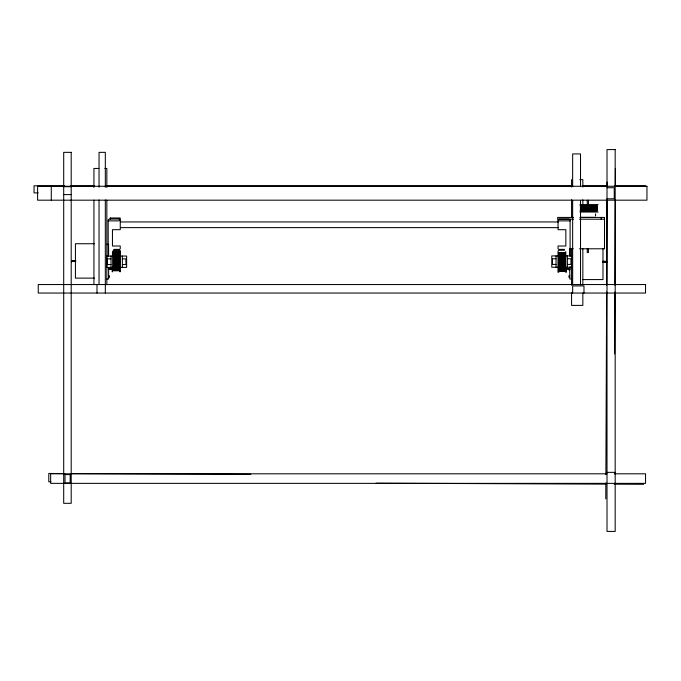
<?xml version="1.0" encoding="UTF-8"?>
<svg xmlns="http://www.w3.org/2000/svg" width="681" height="681" viewBox="0 0 681 681"><rect width="100%" height="100%" fill="white"/><g stroke="black" fill="none" stroke-linecap="round" stroke-linejoin="round"><path stroke-width="1.02" d="M605.775 498.884L605.843 482.974M605.877 474.751L606.643 292.013M606.677 285.118L607.035 200.018M607.094 186.228L607.111 182.023M614.602 353.865L614.866 292.013M614.892 285.118L615.249 199.729M615.309 186.262L615.386 168.386M595.577 213.834L595.577 215.928M557.969 272.255L558.037 251.119L558.888 250.267L564.421 250.267L564.421 249.382L558.718 249.382L558.037 248.701L558.037 246.011L565.843 246.011L565.843 229.693L558.037 229.693L558.037 220.116L559.101 219.052L568.873 219.052L570.099 219.759M566.388 269.063L567.239 268.45M119.192 219.052L120.256 220.116L118.971 220.874L108.194 220.874M108.27 269.208L112.45 269.063M559.033 253.979L564.711 253.707M559.033 254.481L564.711 254.473L559.033 254.456M564.711 254.779L559.033 254.788L564.711 254.796M564.711 258.082L559.033 258.09L564.711 258.108M113.701 265.224L119.371 265.207L113.701 265.198M113.701 268.527L119.371 268.51L113.701 268.51M113.701 268.833L119.371 268.825M113.701 269.974L119.371 270.161M98.898 168.454L93.927 168.454L93.927 187.462M104.857 168.454L106.84 168.454L106.84 187.462M579.778 179.648L582.851 179.648L582.851 187.088M64.644 185.802L34.05 185.802L34.05 192.893L38.272 192.893M70.815 185.802L94.182 185.802M106.84 185.802L572.219 185.802M582.842 185.802L607.282 185.802M614.722 185.802L645.537 185.802M63.699 186.705L71.199 186.705M607.009 187.726L614.253 187.726L614.253 198.801L607.009 198.801M63.699 194.596L71.199 194.596M579.914 204.589L598.139 204.589M580.084 205.653L597.058 205.653L596.999 210.974L580.084 210.974M579.914 212.038L598.139 212.038M580.289 217.367L595.577 217.367M573.581 217.435L557.671 217.435L557.671 219.205L573.581 219.205M579.948 217.435L604.498 217.435L604.498 248.778L579.48 248.778M579.48 219.205L604.498 219.205M570.099 220.874L559.322 220.874L558.037 220.133M120.622 221.946L558.394 221.946M120.622 227.624L558.394 227.624M94.438 243.73L75.421 243.73L75.421 278.12L94.438 278.12M106.84 244.292L108.611 244.292L108.611 246.062M570.099 248.778L573.223 248.778M113.863 250.267L119.405 250.267L120.256 251.119L120.256 253.102M120.256 251.332L113.863 251.332L113.863 249.382L119.575 249.382L120.256 248.701L120.256 246.011L112.45 246.011L112.45 229.693L120.256 229.693L120.256 220.116M119.371 252.157L113.701 252.115L113.701 270.663L119.371 270.697L119.371 252.106M113.701 252.285L119.371 252.285M113.701 252.404L119.371 252.404M559.033 252.608L564.711 252.608L564.711 271.191L559.033 271.191L559.033 252.642L564.711 252.779M113.701 252.651L119.371 252.651M113.701 252.855L119.371 252.855M559.033 252.889L564.711 252.889L559.033 253.153M113.701 253.221L119.371 253.221M113.701 253.494L119.371 253.494M113.701 253.97L119.371 253.97M113.701 254.311L119.371 254.311M113.701 254.881L119.371 254.881M113.701 255.281L119.371 255.281M113.701 255.945L119.371 255.945M558.105 255.903L551.78 255.903L551.78 267.258L558.105 267.258M565.324 255.903L571.648 255.903M113.08 256.047L106.764 256.047L106.764 267.395L113.08 267.395M120.307 256.047L126.632 256.047L126.632 267.395L120.307 267.395M113.701 256.397L119.371 256.397M113.701 257.129L119.371 257.129M113.701 257.622L119.371 257.622M113.701 258.405L119.371 258.405M556.037 258.746L552.495 258.746L552.495 264.424L556.037 264.424M567.392 258.746L570.942 258.746L570.942 264.424L567.392 264.424M111.02 258.882L107.47 258.882L107.47 264.56L111.02 264.56M113.701 258.925L119.371 258.925M122.367 258.882L125.917 258.882L125.917 264.56L122.367 264.56M113.701 259.75L119.371 259.75M113.701 260.295L119.371 260.295M75.787 260.917L71.65 260.917L71.65 262.049M71.65 261.01L75.787 261.01M113.701 261.138L119.371 261.138M602.583 261.257L606.762 261.257L606.762 262.449L602.625 262.381M559.033 262.168L564.711 262.168M602.625 262.296L606.762 262.296M559.033 263.011L564.711 263.011M559.033 263.547L564.711 263.547M559.033 264.373L564.711 264.373M559.033 264.9L564.711 264.9M559.033 265.684L564.711 265.684M559.033 266.177L564.711 266.177M559.033 266.909L564.711 266.909M565.324 267.258L571.648 267.258M559.033 267.361L564.711 267.361M559.033 268.016L564.711 268.016M108.611 268.408L109.505 268.408M559.033 268.416L564.711 268.416M568.907 268.374L569.801 268.374M113.701 268.85L119.371 268.85M559.033 268.995L564.711 268.995M565.843 269.063L568.431 269.063L570.099 268.101L570.099 266.586M119.371 269.574L113.701 269.582L119.371 269.599M559.033 269.335L564.711 269.335M559.033 269.812L564.711 269.812M559.033 270.085L564.711 270.085M559.033 270.451L564.711 270.451M113.701 270.655L119.371 270.536M559.033 270.655L564.711 270.655M559.867 270.893L565.187 270.893M559.033 271.021L565.187 270.978M559.033 271.149L565.187 271.123M569.801 275.822L568.907 275.822L568.907 277.244L569.801 277.244M108.611 275.856L109.505 275.856L109.505 277.278L108.611 277.278M106.84 279.048L108.611 279.048L108.611 268.195M571.572 279.014L569.801 279.014L569.801 268.152M582.919 279.576L602.983 279.576L602.983 248.31M607.009 472.359L615.181 472.359M607.009 473.806L50.658 473.806L50.658 483.365L645.537 483.365L645.537 473.806L614.296 473.806M64.755 473.533L48.811 473.465L48.777 481.79L50.905 481.799M71.139 473.559L250.795 474.317M376.21 483.169L605.835 484.14M614.236 484.174L643.647 484.302M109.76 269.131L110.373 269.208M108.194 268.101L109.862 269.063M111.054 268.45L111.897 269.063M601.153 217.435L601.153 219.205M596.854 205.653L596.854 210.974M596.76 205.653L596.76 210.974M596.471 205.653L596.471 210.974M596.326 205.653L596.326 210.974M595.901 205.653L595.901 210.974M595.696 205.653L595.696 210.974M595.143 205.653L595.143 210.974M594.896 205.653L594.896 210.974M594.224 205.653L594.224 210.974M593.926 205.653L593.926 210.974M593.16 205.653L593.16 210.974M592.828 205.653L592.828 210.974M591.976 205.653L591.976 210.974M591.61 205.653L591.61 210.974M590.699 205.653L590.699 210.974M590.316 205.653L590.316 210.974M589.354 205.653L589.354 210.974M588.954 205.653L588.954 210.974M588.418 204.513L588.418 200.333L587.235 200.333L587.294 204.36M588.418 248.378L588.418 252.549L587.235 252.549L587.294 248.42M587.975 205.653L587.975 210.974M587.575 205.653L587.575 210.974M586.596 205.653L586.596 210.974M586.196 205.653L586.196 210.974M585.234 205.653L585.234 210.974M584.851 205.653L584.851 210.974M583.94 205.653L583.94 210.974M583.983 293.051L583.983 285.918L572.653 285.918L572.653 293.051M583.574 205.653L583.574 210.974M582.851 199.839L582.851 205.151M582.851 248.727L582.851 284.854M582.851 293.051L582.851 305.394L571.572 305.394L571.572 292.711M582.723 205.653L582.723 210.974M582.391 205.653L582.391 210.974M581.625 205.653L581.625 210.974M581.327 205.653L581.327 210.974M580.655 205.653L580.655 210.974M580.518 186.671L580.518 153.94L572.653 153.94L572.653 186.671M580.518 200.401L580.518 284.862M580.408 205.653L580.408 210.974M572.653 200.401L572.653 284.862M571.572 179.648L571.572 187.045M571.572 199.72L571.572 217.69M571.572 248.327L571.572 285.313M570.099 219.205L570.099 256.414M570.133 269.702L568.039 269.702M569.801 248.378L569.801 254.89M567.392 255.903L567.392 267.258M566.251 268.467L566.251 272.264M565.775 251.536L565.775 272.255M565.187 270.655L565.187 271.191M559.867 270.655L559.867 271.191M558.803 270.68L558.803 272.264M556.037 255.903L556.037 267.258M122.367 256.047L122.367 267.395M120.435 251.051L120.435 271.77M120.239 261.01L120.239 261.717M119.609 251.042L119.609 251.612M119.609 270.74L119.609 271.762M112.637 251.051L112.637 271.77M112.45 253.102L112.45 256.286M112.161 268.501L112.161 271.762M111.02 256.047L111.02 267.395M110.348 217.988L110.348 219.052M110.279 219.052L110.279 217.988L120.214 217.988L120.214 219.052L109.42 219.052L108.194 219.759L108.194 256.414M108.611 247.484L108.611 254.932M106.84 200.129L106.84 284.615M105.325 187.249L105.325 152.348L99.043 152.348L99.043 187.249M105.325 199.942L105.325 293.051M99.043 199.942L99.043 284.547M96.991 284.547L96.991 293.051M93.927 200.129L93.927 284.615M51.288 186.262L51.288 200.18M564.711 253.332L559.033 253.341L564.711 253.341M564.711 255.384L559.033 255.392L564.711 255.366M564.711 255.75L559.033 255.767L564.711 255.767M564.711 256.448L559.033 256.456L564.711 256.431M564.711 256.856L559.033 256.873L564.711 256.882M564.711 257.631L559.033 257.648L564.711 257.614M564.711 258.908L559.033 258.925L564.711 258.891M564.711 259.384L559.033 259.401L564.711 259.418M564.711 260.253L559.033 260.27L564.711 260.236M119.371 261.649L113.701 261.666L119.371 261.683M564.711 260.746L559.033 260.763L564.711 260.78M119.371 262.543L113.701 262.551L119.371 262.525M564.711 261.64L559.033 261.649L564.711 261.623M119.371 263.036L113.701 263.045L119.371 263.062M119.371 263.905L113.701 263.913L119.371 263.887M119.371 264.381L113.701 264.39L119.371 264.407M119.371 265.658L113.701 265.667L119.371 265.692M119.371 266.433L113.701 266.441L119.371 266.424M119.371 266.841L113.701 266.85L119.371 266.875M119.371 267.539L113.701 267.548L119.371 267.531M119.371 267.905L113.701 267.914L119.371 267.931M119.371 269.327L113.701 269.335L119.371 269.327M615.181 149.582L607.009 149.582L607.009 531.418L615.181 531.418L615.181 149.582M71.199 152.348L63.699 152.348L63.699 503.319L71.199 503.319L71.199 152.348M646.95 186.262L37.591 186.262L37.591 200.18L646.95 200.18L646.95 186.262M119.371 270.408L113.701 270.417L119.371 270.417M645.537 284.547L38.247 284.547L38.247 293.051L645.537 293.051L645.537 284.547M70.194 474.58L65.018 474.58L65.018 482.957L70.194 482.957L70.194 474.58"/></g></svg>
